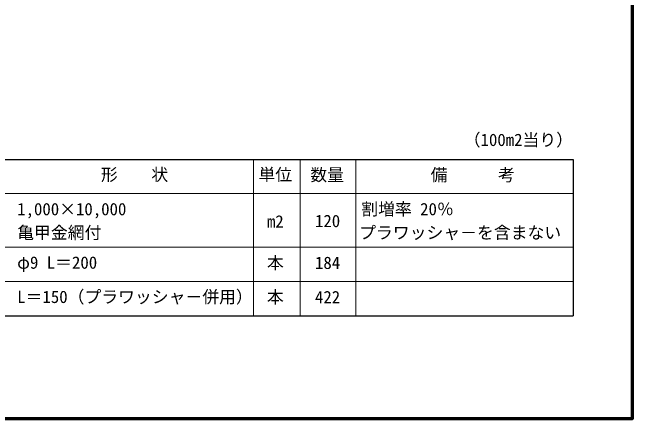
# Model space of a CAD drawing. Units: millimetres, scale not verified. Extents: x 200 to 8200, y 200 to 5838.
# Drawn here: x 5621 to 8200, y 200 to 1889 of the extents above; entities that cross this region are included whole.
import ezdxf
from ezdxf.enums import TextEntityAlignment as Align

# ---------------------------------------------------------------- set-up
doc = ezdxf.new("R2010")
doc.units = ezdxf.units.MM
doc.header["$LTSCALE"] = 20
for name, color, linetype, lineweight in [('C-MTR-FRAM', 5, 'Continuous', 25), ('C-MTR-LINE', 5, 'Continuous', 13), ('C-TTL', 2, 'Continuous', 70)]:
    doc.layers.add(name, color=color, linetype=linetype, lineweight=lineweight)
doc.layers.add('C-MTR-TXT', color=5, linetype='Continuous')
doc.styles.add('ＭＳ ゴシック', font='')
doc.styles.get('ＭＳ ゴシック').set_extended_font_data('MS Gothic')

msp = doc.modelspace()

# ---------------------------------------------------------------- linework, layer by layer
at = {"layer": 'C-MTR-FRAM'}
for p, q in [((4545.41, 1277.72), (7952.8, 1277.72)), ((7952.8, 1277.72), (7952.8, 627.08)), ((4545.41, 627.08), (7952.8, 627.08))]:
    msp.add_line(p, q, dxfattribs=at)
at = {"layer": 'C-MTR-LINE'}
for p, q in [((6623.88, 1277.72), (6623.88, 627.08)), ((6818.4, 1277.72), (6818.4, 627.08)), ((7048.86, 1277.72), (7048.86, 627.08)), ((4545.41, 1135.22), (7952.8, 1135.22)), ((4545.41, 912.08), (7952.8, 912.08)), ((4545.41, 769.58), (7952.8, 769.58))]:
    msp.add_line(p, q, dxfattribs=at)
at = {"layer": 'C-TTL'}
msp.add_lwpolyline([(200, 200), (8200, 200), (8200, 5740), (200, 5740)], close=True, dxfattribs=at)

# ---------------------------------------------------------------- texts
at = {"layer": 'C-MTR-TXT', "style": 'ＭＳ ゴシック'}
for s, p in [('（100m2当り）', (7497.8, 1317.72)), ('\u3000形\u3000\u3000状\u3000', (5918.95, 1173.22)), ('1,000×10,000', (5641.11, 1029.77)), ('割増率 20％', (7071.66, 1029.77)), ('亀甲金網付', (5641.11, 932.06)), ('プラワッシャ－を含まない', (7063.06, 932.06)), ('φ9 L＝200', (5641.11, 807.58)), ('L＝150（プラワッシャ－併用）', (5641.11, 665.08))]:
    msp.add_text(s, height=51.32, dxfattribs=at).set_placement(p, align=Align.BOTTOM_LEFT)
for s, p in [('単位', (6714.29, 1173.22)), ('m2', (6714.29, 978.58)), ('本', (6714.29, 806.63)), ('本', (6714.29, 664.13))]:
    msp.add_text(s, height=51.32, dxfattribs=at).set_placement(p, align=Align.BOTTOM_CENTER)
for s, p in [('数量', (6999.96, 1172.27)), ('\u3000備\u3000\u3000\u3000考\u3000', (7780.26, 1172.27)), ('120', (6984.09, 980.48)), ('184', (6984.09, 806.63)), ('422', (6984.09, 664.13))]:
    msp.add_text(s, height=51.32, dxfattribs=at).set_placement(p, align=Align.BOTTOM_RIGHT)

doc.saveas('drawing.dxf')
